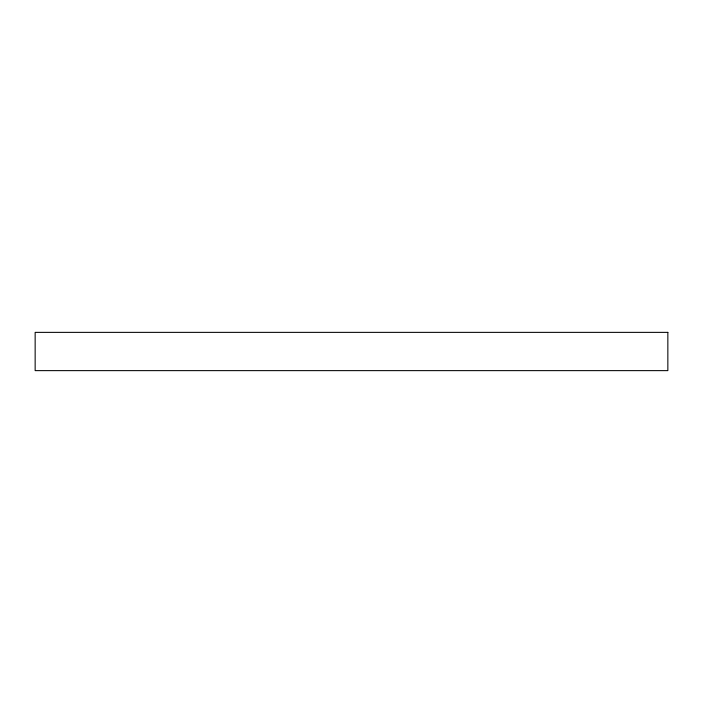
<?xml version="1.0" encoding="UTF-8"?>
<svg xmlns="http://www.w3.org/2000/svg" width="703" height="703" viewBox="0 0 703 703"><rect width="100%" height="100%" fill="white"/><g stroke="black" fill="none" stroke-linecap="round" stroke-linejoin="round"><path stroke-width="1.05" d="M667.85 332.37L35.15 332.37L35.15 370.63L667.85 370.63L667.85 332.37"/></g></svg>
